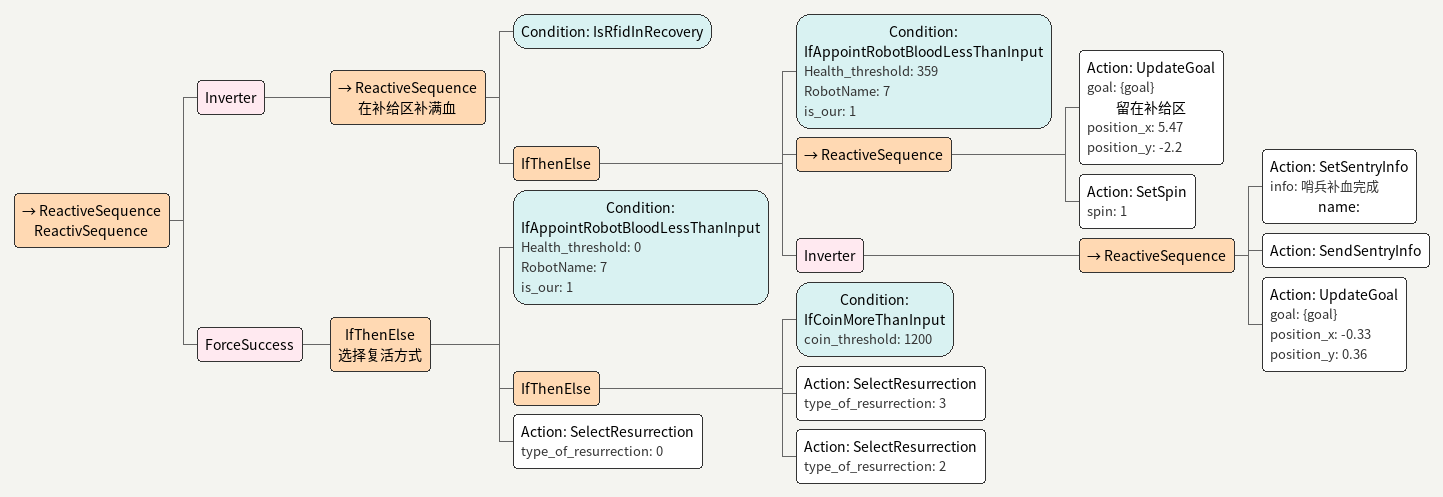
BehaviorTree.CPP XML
<ReactiveSequence name="ReactivSequence">
    <Inverter>
        <ReactiveSequence name="在补给区补满血">
            <Condition ID="IsRfidInRecovery"/>
            <IfThenElse>
                <Condition Health_threshold="359" ID="IfAppointRobotBloodLessThanInput" RobotName="7" is_our="1"/>
                <ReactiveSequence>
                    <Action ID="UpdateGoal" goal="{goal}" name="留在补给区" position_x="5.47" position_y="-2.2"/>
                    <Action ID="SetSpin" spin="1"/>
                </ReactiveSequence>
                <Inverter>
                    <ReactiveSequence>
                        <Action ID="SetSentryInfo" info="哨兵补血完成" name=""/>
                        <Action ID="SendSentryInfo"/>
                        <Action ID="UpdateGoal" goal="{goal}" position_x="-0.33" position_y="0.36"/>
                    </ReactiveSequence>
                </Inverter>
            </IfThenElse>
        </ReactiveSequence>
    </Inverter>
    <ForceSuccess>
        <IfThenElse name="选择复活方式">
            <Condition Health_threshold="0" ID="IfAppointRobotBloodLessThanInput" RobotName="7" is_our="1"/>
            <IfThenElse>
                <Condition ID="IfCoinMoreThanInput" coin_threshold="1200"/>
                <Action ID="SelectResurrection" type_of_resurrection="3"/>
                <Action ID="SelectResurrection" type_of_resurrection="2"/>
            </IfThenElse>
            <Action ID="SelectResurrection" type_of_resurrection="0"/>
        </IfThenElse>
    </ForceSuccess>
</ReactiveSequence>
